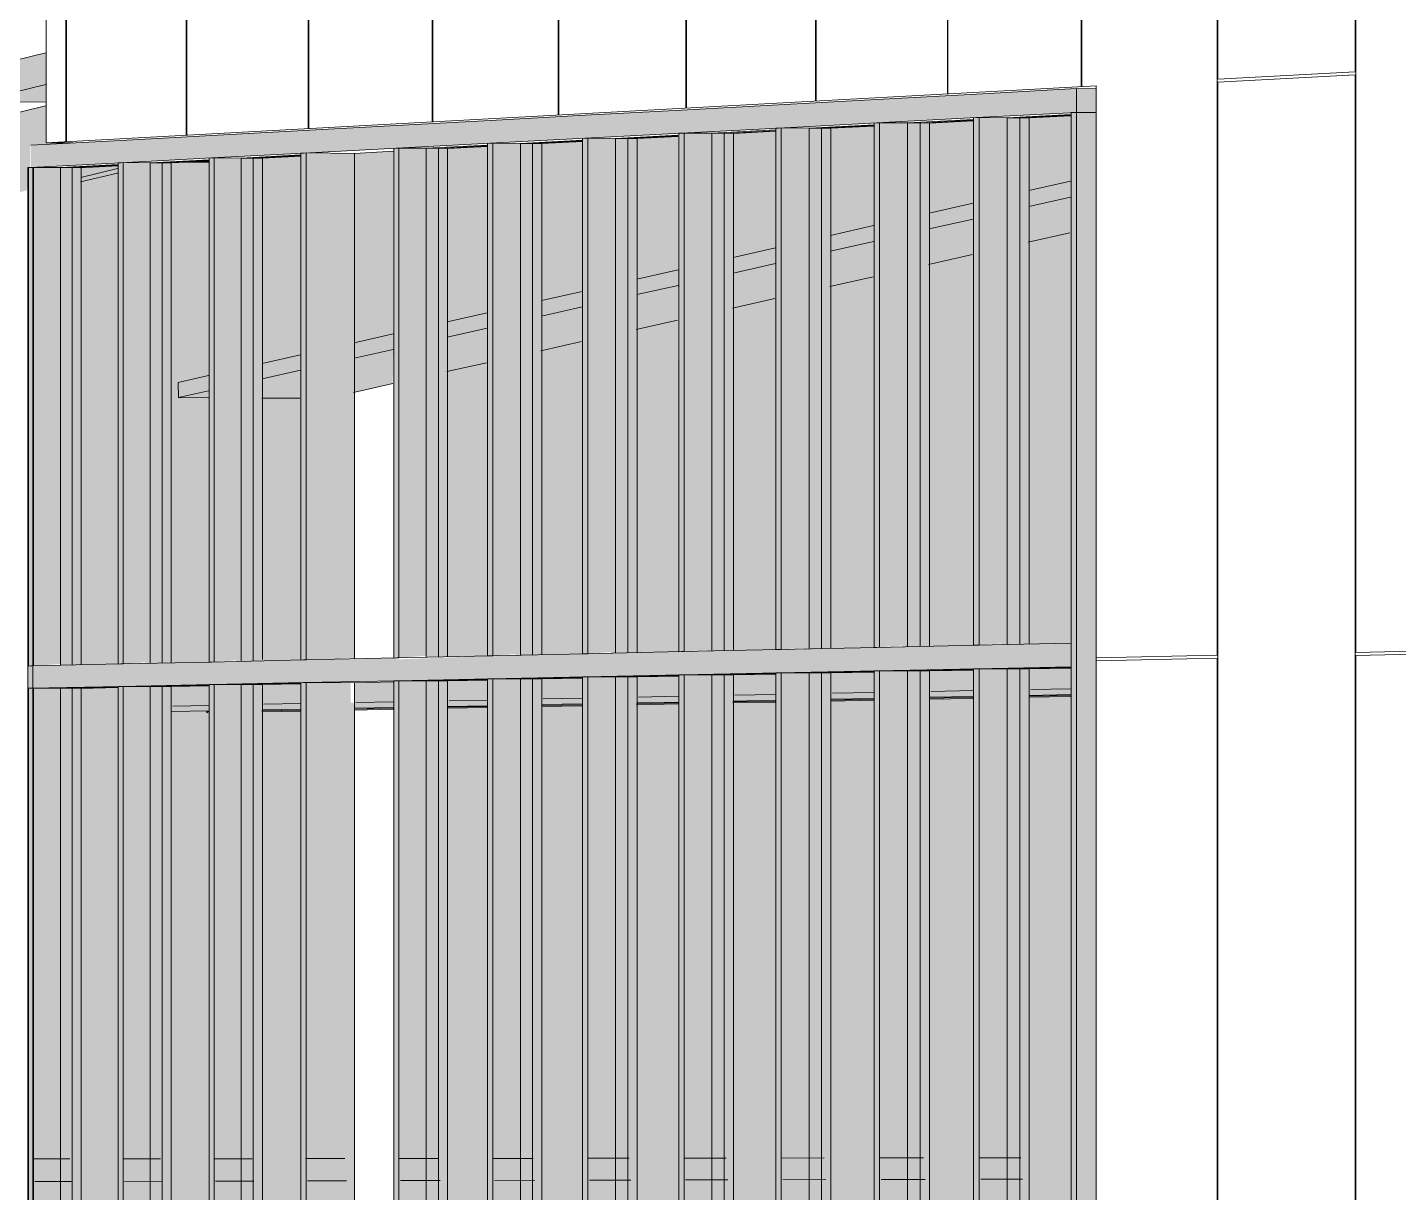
# Model space of a CAD drawing. Header units: inches. Extents: x 31213 to 31218, y -65 to 66.
# Drawn here: x 31214.49048 to 31214.51814, y 65.99657 to 66.02008 of the extents above; entities that cross this region are included whole.
import ezdxf

# ---------------------------------------------------------------- set-up
doc = ezdxf.new("R2010")
doc.units = ezdxf.units.IN
doc.header["$MEASUREMENT"] = 0
doc.linetypes.add('Center 1_4_', pattern=[0.53125, 0.25, -0.09375, 0.09375, -0.09375])
doc.linetypes.add('IMPORT-HIDDEN _3_', pattern=[2.109375, 1.40625, -0.703125])
for name, color, linetype, lineweight in [('A-GLAZ-CURT', 52, 'Continuous', 9), ('A-GLAZ-CWMG', 51, 'Continuous', 9), ('A-ROOF', 132, 'Continuous', 13), ('A-WALL-PATT', 111, 'Continuous', 13), ('CONT-EX2', 240, 'IMPORT-HIDDEN _3_', 9), ('L-SITE-WALL', 31, 'Continuous', 13), ('PROP', 3, 'Center 1_4_', 9), ('S-BEAM', 12, 'Continuous', 9)]:
    doc.layers.add(name, color=color, linetype=linetype, lineweight=lineweight)

# ---------------------------------------------------------------- blocks, each defined once
blk = doc.blocks.new('FP_27-Looking North West')
at = {"layer": 'A-WALL-PATT', "lineweight": 9}
for p, q in [((-3323.363535, 66.019187), (-3323.363535, 66.030844)), ((-3323.363521, 66.007469), (-3323.363521, 66.030846)), ((-3323.366322, 66.007409), (-3323.366322, 66.030601)), ((-3323.366307, 66.019036), (-3323.366307, 66.030603)), ((-3323.369064, 66.018887), (-3323.369064, 66.030362)), ((-3323.36905, 66.018887), (-3323.36905, 66.030363)), ((-3323.371764, 66.01874), (-3323.371764, 66.030127)), ((-3323.371751, 66.018741), (-3323.371751, 66.030128)), ((-3323.377041, 66.018454), (-3323.377041, 66.029667)), ((-3323.377028, 66.018455), (-3323.377028, 66.029668)), ((-3323.374423, 66.018596), (-3323.374423, 66.029895)), ((-3323.374409, 66.018597), (-3323.374409, 66.029896)), ((-3323.379619, 66.018314), (-3323.379619, 66.029442)), ((-3323.379606, 66.018315), (-3323.379606, 66.029443)), ((-3323.382159, 66.018176), (-3323.382159, 66.02922)), ((-3323.382146, 66.018177), (-3323.382146, 66.029222)), ((-3323.384661, 66.018041), (-3323.384661, 66.029002)), ((-3323.384648, 66.018041), (-3323.384648, 66.029003)), ((-3323.389553, 66.017775), (-3323.389553, 66.028576)), ((-3323.389541, 66.017776), (-3323.389541, 66.028577)), ((-3323.387125, 66.017907), (-3323.387125, 66.028787)), ((-3323.387112, 66.017908), (-3323.387112, 66.028788)), ((-3323.363535, 66.019187), (-3323.366307, 66.019036)), ((-3323.366307, 66.018976), (-3323.363535, 66.019126)), ((-3323.363535, 65.99575), (-3323.363535, 66.019126)), ((-3323.366307, 65.995783), (-3323.366307, 66.018976)), ((-3323.360705, 66.007528), (-3323.363521, 66.007469)), ((-3323.366322, 66.007409), (-3323.368761, 66.007358)), ((-3323.366322, 66.007349), (-3323.368761, 66.007298)), ((-3323.366322, 65.984157), (-3323.366322, 66.007349)), ((-3323.360705, 66.007467), (-3323.363521, 66.007408)), ((-3323.363521, 65.984031), (-3323.363521, 66.007408))]:
    blk.add_line(p, q, dxfattribs=at)

msp = doc.modelspace()

# ---------------------------------------------------------------- hatches: boundary and pattern name
at = {"layer": 'A-GLAZ-CURT', "transparency": 33554458}
for points in [[(31214.510248, 66.007627), (31214.511532, 66.007656), (31214.511532, 66.018326), (31214.510248, 66.018259), (31214.510248, 66.007656)], [(31214.504286, 66.007496), (31214.505576, 66.007526), (31214.505576, 66.018013), (31214.504286, 66.017945), (31214.504286, 66.007526)], [(31214.506141, 66.007537), (31214.506391, 66.007572), (31214.506391, 66.01804), (31214.506141, 66.018042), (31214.506141, 66.007566)], [(31214.50625, 66.007539), (31214.507559, 66.007569), (31214.507559, 66.018117), (31214.50625, 66.018048), (31214.50625, 66.007569)], [(31214.508127, 66.007581), (31214.508378, 66.007616), (31214.508378, 66.018145), (31214.508127, 66.018146), (31214.508127, 66.00761)], [(31214.508237, 66.007583), (31214.509566, 66.007614), (31214.509566, 66.018223), (31214.508237, 66.018153), (31214.508237, 66.007614)], [(31214.510136, 66.007625), (31214.510389, 66.00766), (31214.510389, 66.018251), (31214.510136, 66.018252), (31214.510136, 66.007656)], [(31214.500318, 66.007409), (31214.500564, 66.007443), (31214.500564, 66.017734), (31214.500318, 66.017735), (31214.500318, 66.007437)], [(31214.500423, 66.007411), (31214.501677, 66.00744), (31214.501677, 66.017807), (31214.500423, 66.017741), (31214.500423, 66.00744)], [(31214.502237, 66.007451), (31214.502484, 66.007485), (31214.502484, 66.017835), (31214.502237, 66.017836), (31214.502237, 66.00748)], [(31214.502343, 66.007453), (31214.503615, 66.007483), (31214.503601, 66.017909), (31214.502343, 66.017842), (31214.502343, 66.007483)], [(31214.504178, 66.007494), (31214.504426, 66.007529), (31214.504426, 66.017937), (31214.504178, 66.017938), (31214.504178, 66.007523)], [(31214.494803, 66.007288), (31214.495993, 66.007326), (31214.495993, 66.017508), (31214.494803, 66.017445), (31214.494803, 66.007315)], [(31214.496544, 66.007326), (31214.496789, 66.007356), (31214.496789, 66.017535), (31214.496544, 66.017536), (31214.496544, 66.007326)], [(31214.498525, 66.007369), (31214.499761, 66.007398), (31214.499761, 66.017706), (31214.498525, 66.017641), (31214.498525, 66.007398)], [(31214.49114, 66.007207), (31214.492308, 66.007234), (31214.492308, 66.017314), (31214.49114, 66.017252), (31214.49114, 66.007234)], [(31214.492855, 66.007245), (31214.493097, 66.007276), (31214.493097, 66.017341), (31214.492855, 66.017342), (31214.492855, 66.007271)], [(31214.492956, 66.007247), (31214.49414, 66.007274), (31214.49414, 66.01741), (31214.492956, 66.017348), (31214.492956, 66.007274)], [(31214.494689, 66.007285), (31214.494932, 66.007317), (31214.494932, 66.017437), (31214.494689, 66.017439), (31214.494689, 66.007312)], [(31214.501677, 65.985159), (31214.501677, 66.006961), (31214.500423, 66.006935), (31214.500423, 65.985206), (31214.501503, 65.985159)], [(31214.502237, 65.985126), (31214.502484, 65.985159), (31214.502484, 66.006971), (31214.502237, 66.006972), (31214.502237, 65.985127)], [(31214.503615, 65.985066), (31214.503615, 66.007), (31214.502343, 66.006974), (31214.502343, 65.985122), (31214.502376, 65.98512)], [(31214.504178, 65.985041), (31214.504426, 65.985052), (31214.504426, 66.007011), (31214.504178, 66.007012), (31214.504178, 65.985042)], [(31214.505576, 65.98498), (31214.505576, 66.007041), (31214.504286, 66.007014), (31214.504286, 65.985036), (31214.504319, 65.985035)], [(31214.506141, 65.984955), (31214.506391, 65.984966), (31214.506391, 66.007052), (31214.506141, 66.007052), (31214.506141, 65.984955)], [(31214.507559, 65.984893), (31214.507559, 66.007082), (31214.50625, 66.007055), (31214.50625, 65.98495), (31214.506284, 65.984949)], [(31214.508127, 65.984868), (31214.508378, 65.984879), (31214.508378, 66.007092), (31214.508127, 66.007093), (31214.508127, 65.984868)], [(31214.509566, 65.984804), (31214.509566, 66.007123), (31214.508237, 66.007096), (31214.508237, 65.984863), (31214.508271, 65.984861)], [(31214.510136, 65.984779), (31214.510389, 65.984791), (31214.510389, 66.007134), (31214.510136, 66.007134), (31214.510136, 65.98478)], [(31214.511532, 65.984718), (31214.511532, 66.007163), (31214.510248, 66.007137), (31214.510248, 65.984775), (31214.510282, 65.984773)], [(31214.492308, 65.985562), (31214.492308, 66.006768), (31214.49114, 66.006744), (31214.491171, 65.985612)], [(31214.492855, 65.985538), (31214.493097, 65.985549), (31214.493097, 66.006778), (31214.492855, 66.006779), (31214.492855, 65.985539)], [(31214.49414, 65.985482), (31214.49414, 66.006805), (31214.492956, 66.006781), (31214.492986, 65.985533)], [(31214.494689, 65.985458), (31214.494932, 65.985469), (31214.494932, 66.006816), (31214.494689, 66.006816), (31214.494689, 65.985458)], [(31214.495993, 65.985401), (31214.495993, 66.006844), (31214.494803, 66.006819), (31214.494823, 65.985452)], [(31214.496544, 65.985376), (31214.496789, 65.985378), (31214.496789, 66.006854), (31214.496544, 66.006855), (31214.496544, 65.985377)], [(31214.499761, 65.985235), (31214.499761, 66.006921), (31214.498525, 66.006896), (31214.498557, 65.985288)], [(31214.500318, 65.985211), (31214.500564, 65.985222), (31214.500564, 66.006932), (31214.500318, 66.006932), (31214.500318, 65.985211)]]:
    msp.add_hatch(color=256, dxfattribs=at).paths.add_polyline_path(points, flags=0)
at = {"layer": 'A-GLAZ-CWMG'}
for points in [[(31214.509624, 66.01826), (31214.511647, 66.018367), (31214.511647, 66.018846), (31214.509624, 66.018736)], [(31214.512042, 66.018364), (31214.512042, 66.018842), (31214.511647, 66.018846), (31214.511647, 66.018367)], [(31214.505633, 66.01805), (31214.507617, 66.018155), (31214.507617, 66.018628), (31214.505633, 66.01852)], [(31214.507617, 66.018155), (31214.509624, 66.01826), (31214.509624, 66.018736), (31214.507617, 66.018628)], [(31214.499816, 66.017743), (31214.501733, 66.017844), (31214.501733, 66.018309), (31214.499816, 66.018205)], [(31214.501733, 66.017844), (31214.503671, 66.017946), (31214.503671, 66.018414), (31214.501733, 66.018309)], [(31214.503671, 66.017946), (31214.505633, 66.01805), (31214.505633, 66.01852), (31214.503671, 66.018414)], [(31214.511534, 66.007416), (31214.511647, 66.007419), (31214.511647, 66.018367), (31214.511534, 66.018361), (31214.511534, 66.015938)], [(31214.512042, 66.007417), (31214.512042, 66.018364), (31214.511647, 66.018367), (31214.511647, 66.007419)], [(31214.496047, 66.017544), (31214.497921, 66.017643), (31214.497921, 66.018103), (31214.496047, 66.018001)], [(31214.497921, 66.017643), (31214.499816, 66.017743), (31214.499816, 66.018205), (31214.497921, 66.018103)], [(31214.505578, 66.007524), (31214.505687, 66.007527), (31214.505687, 66.018053), (31214.505578, 66.018047), (31214.505578, 66.015938)], [(31214.505687, 66.007527), (31214.50625, 66.007569), (31214.50625, 66.018045), (31214.505687, 66.018042), (31214.505687, 66.007569)], [(31214.50625, 66.007539), (31214.506688, 66.007571), (31214.506688, 66.018045), (31214.50625, 66.018042), (31214.50625, 66.007566)], [(31214.507561, 66.007568), (31214.507672, 66.007571), (31214.507672, 66.018157), (31214.507561, 66.018152), (31214.507561, 66.015938)], [(31214.507672, 66.007571), (31214.508237, 66.007614), (31214.508237, 66.018149), (31214.507672, 66.018146), (31214.507672, 66.00761)], [(31214.508237, 66.007583), (31214.508677, 66.007615), (31214.508677, 66.018149), (31214.508237, 66.018146), (31214.508237, 66.00761)], [(31214.509568, 66.007612), (31214.509679, 66.007615), (31214.509679, 66.018263), (31214.509568, 66.018258), (31214.509568, 66.015938)], [(31214.509679, 66.007615), (31214.510248, 66.007656), (31214.510248, 66.018255), (31214.509679, 66.018252), (31214.509679, 66.007656)], [(31214.510248, 66.007627), (31214.51069, 66.007659), (31214.51069, 66.018255), (31214.510248, 66.018252), (31214.510248, 66.007654)], [(31214.490548, 66.017254), (31214.492361, 66.01735), (31214.492361, 66.017802), (31214.490548, 66.017704)], [(31214.492361, 66.01735), (31214.494193, 66.017446), (31214.494193, 66.017901), (31214.492361, 66.017802)], [(31214.494193, 66.017446), (31214.496047, 66.017544), (31214.496047, 66.018001), (31214.494193, 66.017901)], [(31214.499763, 66.007397), (31214.499868, 66.007399), (31214.499868, 66.017746), (31214.499763, 66.01774), (31214.499763, 66.015939)], [(31214.499868, 66.007399), (31214.500423, 66.007443), (31214.500423, 66.017738), (31214.499868, 66.017735), (31214.499868, 66.00744)], [(31214.500423, 66.007411), (31214.500855, 66.007442), (31214.500855, 66.017738), (31214.500423, 66.017735), (31214.500423, 66.007437)], [(31214.501679, 66.007439), (31214.501786, 66.007441), (31214.501786, 66.017847), (31214.501679, 66.017841), (31214.501679, 66.015939)], [(31214.501786, 66.007441), (31214.502343, 66.007483), (31214.502343, 66.017839), (31214.501786, 66.017836), (31214.501786, 66.007483)], [(31214.502343, 66.007453), (31214.502777, 66.007484), (31214.502777, 66.017839), (31214.502343, 66.017836), (31214.502343, 66.00748)], [(31214.503618, 66.007481), (31214.503725, 66.007484), (31214.503725, 66.017949), (31214.503618, 66.017944), (31214.503618, 66.015939)], [(31214.503725, 66.007484), (31214.504286, 66.007526), (31214.504286, 66.017941), (31214.503725, 66.017938), (31214.503725, 66.007523)], [(31214.504286, 66.007496), (31214.504721, 66.007528), (31214.504721, 66.017941), (31214.504286, 66.017938), (31214.504286, 66.007523)], [(31214.495995, 66.007314), (31214.496098, 66.007326), (31214.496098, 66.017547), (31214.495995, 66.017541), (31214.495995, 66.007326)], [(31214.496098, 66.007316), (31214.497075, 66.007356), (31214.497075, 66.017539), (31214.497001, 66.017537), (31214.496098, 66.017536), (31214.496098, 66.007326)], [(31214.497868, 66.007355), (31214.497973, 66.007357), (31214.497973, 66.017646), (31214.497868, 66.01764), (31214.497868, 66.015939)], [(31214.497973, 66.007357), (31214.498525, 66.007401), (31214.498525, 66.017638), (31214.497973, 66.017635), (31214.497973, 66.007398)], [(31214.498525, 66.007369), (31214.498954, 66.007399), (31214.498954, 66.017638), (31214.498525, 66.017635), (31214.498525, 66.007395)], [(31214.490483, 66.006968), (31214.490583, 66.00697), (31214.490583, 66.017256), (31214.490483, 66.017251), (31214.490483, 66.007326)], [(31214.490499, 66.007193), (31214.490598, 66.007195), (31214.490598, 66.017257), (31214.490499, 66.017251), (31214.490499, 66.007326)], [(31214.490583, 66.007195), (31214.49114, 66.007237), (31214.49114, 66.017249), (31214.490583, 66.017246), (31214.490583, 66.007231)], [(31214.490598, 66.007195), (31214.49114, 66.007237), (31214.49114, 66.017249), (31214.490598, 66.017246), (31214.490598, 66.007231)], [(31214.49114, 66.007207), (31214.491561, 66.007235), (31214.491561, 66.017249), (31214.49114, 66.017246), (31214.49114, 66.007231)], [(31214.49114, 66.007207), (31214.491546, 66.007235), (31214.491546, 66.017248), (31214.49114, 66.017246), (31214.49114, 66.007231)], [(31214.49231, 66.007233), (31214.492411, 66.007235), (31214.492411, 66.017352), (31214.49231, 66.017347), (31214.49231, 66.007326)], [(31214.492411, 66.007235), (31214.492956, 66.007277), (31214.492956, 66.017345), (31214.492411, 66.017342), (31214.492411, 66.007274)], [(31214.492956, 66.007247), (31214.493379, 66.007276), (31214.493379, 66.017345), (31214.492956, 66.017342), (31214.492956, 66.007271)], [(31214.494143, 66.007273), (31214.494244, 66.007275), (31214.494244, 66.017449), (31214.494143, 66.017444), (31214.494143, 66.007326)], [(31214.494244, 66.007275), (31214.494791, 66.007318), (31214.494791, 66.017442), (31214.494244, 66.017439), (31214.494244, 66.007312)], [(31214.494791, 66.007287), (31214.495217, 66.007326), (31214.495217, 66.017441), (31214.494791, 66.017439), (31214.494791, 66.007312)], [(31214.503671, 66.007015), (31214.505633, 66.007055), (31214.505633, 66.007526), (31214.503671, 66.007483), (31214.503671, 66.007326)], [(31214.505633, 66.007055), (31214.507617, 66.007096), (31214.507617, 66.007569), (31214.505633, 66.007526), (31214.505633, 66.007326)], [(31214.507617, 66.007096), (31214.509624, 66.007138), (31214.509624, 66.007613), (31214.507617, 66.007569), (31214.507617, 66.007326)], [(31214.509624, 66.007138), (31214.511534, 66.007177), (31214.511534, 66.007656), (31214.509624, 66.007613), (31214.509624, 66.007325)], [(31214.512042, 66.007175), (31214.512042, 66.007654), (31214.511534, 66.007656), (31214.511534, 66.007177), (31214.511867, 66.007176)], [(31214.490548, 66.006744), (31214.492361, 66.006782), (31214.492361, 66.007234), (31214.490548, 66.007194)], [(31214.492361, 66.006782), (31214.494193, 66.006819), (31214.494193, 66.007274), (31214.492361, 66.007234)], [(31214.494193, 66.006819), (31214.496047, 66.006858), (31214.496047, 66.007315), (31214.494193, 66.007274)], [(31214.496047, 66.006858), (31214.497921, 66.006896), (31214.497921, 66.007356), (31214.496047, 66.007315)], [(31214.497921, 66.006896), (31214.499816, 66.006935), (31214.499816, 66.007398), (31214.497921, 66.007326)], [(31214.499816, 66.006935), (31214.501733, 66.006975), (31214.501733, 66.00744), (31214.499816, 66.007398), (31214.499816, 66.007326)], [(31214.501733, 66.006975), (31214.503671, 66.007015), (31214.503671, 66.007483), (31214.501733, 66.00744), (31214.501733, 66.007326)], [(31214.511647, 65.984684), (31214.511647, 66.007419), (31214.511534, 66.007416), (31214.511534, 65.984689)], [(31214.511647, 65.984684), (31214.512042, 65.984687), (31214.512042, 66.007417), (31214.511647, 66.007419), (31214.511647, 65.98516)], [(31214.490583, 65.985611), (31214.490583, 66.00697), (31214.490483, 66.006968), (31214.490483, 65.985615)], [(31214.501786, 65.985118), (31214.501786, 66.006976), (31214.501679, 66.006974), (31214.501679, 65.985123)], [(31214.501786, 65.985121), (31214.502343, 65.985127), (31214.502343, 66.006973), (31214.501786, 66.006972), (31214.501786, 65.985127)], [(31214.502343, 65.985124), (31214.502777, 65.985159), (31214.502777, 66.006973), (31214.502343, 66.006932), (31214.502343, 65.985127)], [(31214.503725, 65.985033), (31214.503725, 66.007016), (31214.503618, 66.007014), (31214.503618, 65.985037)], [(31214.503725, 65.985035), (31214.504286, 65.985042), (31214.504286, 66.007013), (31214.503725, 66.007012), (31214.503725, 65.985042)], [(31214.504286, 65.985039), (31214.504721, 65.985042), (31214.504721, 66.007013), (31214.504286, 66.006973), (31214.504286, 65.985042)], [(31214.505687, 65.984946), (31214.505687, 66.007056), (31214.505578, 66.007054), (31214.505578, 65.984951)], [(31214.505687, 65.984949), (31214.50625, 65.984955), (31214.50625, 66.007053), (31214.505687, 66.007052), (31214.505687, 65.984955)], [(31214.50625, 65.984953), (31214.506688, 65.984955), (31214.506688, 66.007053), (31214.50625, 66.007013), (31214.50625, 65.984955)], [(31214.507672, 65.984859), (31214.507672, 66.007097), (31214.507561, 66.007095), (31214.507561, 65.984864)], [(31214.507672, 65.984862), (31214.508237, 65.984868), (31214.508237, 66.007094), (31214.507672, 66.007093), (31214.507672, 65.984868)], [(31214.508237, 65.984866), (31214.508677, 65.984868), (31214.508677, 66.007094), (31214.508237, 66.007054), (31214.508237, 65.984868)], [(31214.509679, 65.984771), (31214.509679, 66.007139), (31214.509568, 66.007136), (31214.509568, 65.984775)], [(31214.509679, 65.984773), (31214.510248, 65.98478), (31214.510248, 66.007136), (31214.509679, 66.007134), (31214.509679, 65.98478)], [(31214.510248, 65.984777), (31214.51069, 65.98478), (31214.51069, 66.007136), (31214.510248, 66.007095), (31214.510248, 65.98478)], [(31214.490598, 65.98561), (31214.490598, 66.006745), (31214.490499, 66.006743), (31214.490499, 65.985614)], [(31214.490583, 65.985613), (31214.49114, 65.985619), (31214.49114, 66.006742), (31214.490583, 66.006741), (31214.490583, 65.985619)], [(31214.490598, 65.985613), (31214.49114, 65.985619), (31214.49114, 66.006742), (31214.490598, 66.006741), (31214.490598, 65.985619)], [(31214.49114, 65.985616), (31214.491546, 65.985619), (31214.491546, 66.006742), (31214.49114, 66.006741), (31214.49114, 65.985619)], [(31214.49114, 65.985616), (31214.491561, 65.985619), (31214.491561, 66.006742), (31214.49114, 66.006741), (31214.49114, 65.985619)], [(31214.492411, 65.98553), (31214.492411, 66.006783), (31214.49231, 66.006781), (31214.49231, 65.985535)], [(31214.492411, 65.985533), (31214.492956, 65.985539), (31214.492956, 66.00678), (31214.492411, 66.006779), (31214.492411, 65.985539)], [(31214.492956, 65.985536), (31214.493379, 65.985539), (31214.493379, 66.00678), (31214.492956, 66.006741), (31214.492956, 65.985539)], [(31214.494244, 65.98545), (31214.494244, 66.00682), (31214.494143, 66.006818), (31214.494143, 65.985454)], [(31214.494244, 65.985452), (31214.494791, 65.985458), (31214.494791, 66.006818), (31214.494244, 66.006816), (31214.494244, 65.985458)], [(31214.494791, 65.985456), (31214.495217, 65.985458), (31214.495217, 66.006817), (31214.494791, 66.006816), (31214.494791, 65.985458)], [(31214.496098, 65.985368), (31214.496098, 66.006859), (31214.495995, 66.006857), (31214.495995, 65.985373)], [(31214.496098, 65.985371), (31214.497075, 65.985377), (31214.497075, 65.99543), (31214.497001, 65.995431), (31214.497001, 65.996013), (31214.497075, 65.996029), (31214.497075, 66.006455), (31214.497001, 66.006454), (31214.497001, 66.006855), (31214.496098, 66.006855), (31214.496098, 65.985377)], [(31214.497973, 65.985286), (31214.497973, 66.006897), (31214.497868, 66.006895), (31214.497868, 65.98529)], [(31214.497973, 65.985288), (31214.498525, 65.985294), (31214.498525, 66.006894), (31214.497973, 66.006893), (31214.497973, 65.985294)], [(31214.498525, 65.985292), (31214.498954, 65.985294), (31214.498944, 66.006894), (31214.498525, 66.006855), (31214.498525, 65.985294)], [(31214.499868, 65.985202), (31214.499868, 66.006936), (31214.499763, 66.006934), (31214.499763, 65.985207)], [(31214.499868, 65.985205), (31214.500423, 65.985211), (31214.500423, 66.006933), (31214.499868, 66.006932), (31214.499868, 65.985211)], [(31214.500423, 65.985209), (31214.500855, 65.985211), (31214.500855, 66.006933), (31214.500423, 66.006894), (31214.500423, 65.985211)]]:
    msp.add_hatch(color=256, dxfattribs=at).paths.add_polyline_path(points, flags=0)
at = {"layer": 'A-ROOF'}
for points in [[(31214.489436, 66.018582), (31214.490845, 66.018929), (31214.490845, 66.019569), (31214.489436, 66.01922)], [(31214.49084, 66.018571), (31214.490845, 66.018929), (31214.489436, 66.018582), (31214.490389, 66.018574)]]:
    msp.add_hatch(color=256, dxfattribs=at).paths.add_polyline_path(points, flags=0)
at = {"layer": 'S-BEAM'}
h = msp.add_hatch(color=256, dxfattribs=at)
h.paths.add_polyline_path([(31214.493379, 66.006384), (31214.494138, 66.006398), (31214.494138, 66.006795), (31214.493379, 66.006779)], flags=0)
h.paths.add_polyline_path([(31214.495216, 66.006419), (31214.495991, 66.006434), (31214.495991, 66.006833), (31214.495216, 66.006816)], flags=0)
h.paths.add_polyline_path([(31214.498954, 66.006491), (31214.499759, 66.006507), (31214.499759, 66.006911), (31214.498954, 66.006893)], flags=0)
h.paths.add_polyline_path([(31214.500855, 66.006528), (31214.501675, 66.006544), (31214.501675, 66.00695), (31214.500855, 66.006932)], flags=0)
h.paths.add_polyline_path([(31214.502777, 66.006565), (31214.503613, 66.006582), (31214.503613, 66.00699), (31214.502777, 66.006972)], flags=0)
h.paths.add_polyline_path([(31214.504721, 66.006603), (31214.505574, 66.00662), (31214.505574, 66.00703), (31214.504721, 66.007012)], flags=0)
h.paths.add_polyline_path([(31214.506688, 66.006641), (31214.507557, 66.006658), (31214.507557, 66.007071), (31214.506688, 66.007052)], flags=0)
h.paths.add_polyline_path([(31214.508677, 66.00668), (31214.509564, 66.006697), (31214.509564, 66.007112), (31214.508677, 66.007093)], flags=0)
h.paths.add_polyline_path([(31214.51069, 66.006719), (31214.51153, 66.006735), (31214.51153, 66.007153), (31214.51069, 66.007134)], flags=0)
h.paths.add_polyline_path([(31214.533895, 66.007168), (31214.535341, 66.007196), (31214.535341, 66.007642), (31214.533895, 66.007612), (31214.533895, 66.007324)], flags=0)
h.paths.add_polyline_path([(31214.59057, 66.008264), (31214.591938, 66.008291), (31214.591938, 66.008806), (31214.59057, 66.008777)], flags=0)
h.paths.add_polyline_path([(31214.63933, 66.009208), (31214.641502, 66.00925), (31214.641502, 66.009824), (31214.63933, 66.00978)], flags=0)
h.paths.add_polyline_path([(31214.64303, 66.00928), (31214.645383, 66.009325), (31214.645383, 66.009904), (31214.64303, 66.009853)], flags=0)
h.paths.add_polyline_path([(31214.650881, 66.009432), (31214.653228, 66.009477), (31214.653228, 66.010065), (31214.650881, 66.010015)], flags=0)
h.paths.add_polyline_path([(31214.770544, 66.011748), (31214.774192, 66.011818), (31214.774192, 66.012552), (31214.770544, 66.012477)], flags=0)
h.paths.add_polyline_path([(31214.92604, 66.014757), (31214.93248, 66.014882), (31214.93248, 66.015805), (31214.92604, 66.015673)], flags=0)
h.paths.add_polyline_path([(31214.977693, 66.015757), (31214.986117, 66.01592), (31214.986117, 66.016908), (31214.977693, 66.016734), (31214.977693, 66.015887)], flags=0)
h.paths.add_polyline_path([(31215.01215, 66.016423), (31215.021816, 66.01661), (31215.021816, 66.017641), (31215.01215, 66.017436)], flags=0)
h.paths.add_polyline_path([(31215.024421, 66.016661), (31215.034414, 66.016854), (31215.034414, 66.0179), (31215.024421, 66.017688)], flags=0)
h.paths.add_polyline_path([(31215.037053, 66.016905), (31215.047388, 66.017105), (31215.047388, 66.018167), (31215.037053, 66.017947)], flags=0)
h.paths.add_polyline_path([(31215.050061, 66.017157), (31215.060754, 66.017364), (31215.060754, 66.018442), (31215.050061, 66.018214)], flags=0)
h.paths.add_polyline_path([(31215.063463, 66.017417), (31215.074531, 66.017631), (31215.074531, 66.018725), (31215.063463, 66.01849)], flags=0)
for points in [[(31214.489842, 66.016643), (31214.490469, 66.016793), (31214.490484, 66.017252), (31214.490534, 66.017257), (31214.490534, 66.017704), (31214.491128, 66.017752), (31214.490844, 66.017762), (31214.490844, 66.018496), (31214.489827, 66.018248)], [(31214.495206, 66.017229), (31214.49598, 66.017439), (31214.49598, 66.017482), (31214.495206, 66.017429), (31214.495206, 66.017283)], [(31214.497064, 66.013717), (31214.497854, 66.013895), (31214.497854, 66.017581), (31214.497064, 66.017537), (31214.497064, 66.01594)], [(31214.491549, 66.016964), (31214.492295, 66.017142), (31214.492296, 66.017231), (31214.491551, 66.017053)], [(31214.491551, 66.017053), (31214.492296, 66.017254), (31214.492296, 66.017289), (31214.491551, 66.017247)], [(31214.494131, 66.017359), (31214.494131, 66.017385), (31214.493699, 66.017362)], [(31214.49707, 66.013407), (31214.497859, 66.013584), (31214.497859, 66.013895), (31214.49707, 66.013717)], [(31214.497057, 66.012716), (31214.497847, 66.012892), (31214.497859, 66.013584), (31214.49707, 66.013407)]]:
    msp.add_hatch(color=256, dxfattribs=at).paths.add_polyline_path(points, flags=0)
h = msp.add_hatch(color=256, dxfattribs=at)
h.paths.add_polyline_path([(31214.495206, 66.013298), (31214.49598, 66.013472), (31214.49598, 66.017413), (31214.495206, 66.017229), (31214.495206, 66.01594)], flags=0)
h.paths.add_polyline_path([(31214.498943, 66.014141), (31214.499748, 66.014322), (31214.499748, 66.017681), (31214.498943, 66.017635), (31214.498943, 66.01594)], flags=0)
h.paths.add_polyline_path([(31214.500844, 66.014569), (31214.501664, 66.014754), (31214.501664, 66.017781), (31214.500844, 66.017735), (31214.500844, 66.015939)], flags=0)
h.paths.add_polyline_path([(31214.502766, 66.015003), (31214.503603, 66.015191), (31214.503588, 66.017882), (31214.502766, 66.017836), (31214.502766, 66.015939)], flags=0)
h.paths.add_polyline_path([(31214.50471, 66.015441), (31214.505563, 66.015634), (31214.505563, 66.017986), (31214.50471, 66.017939), (31214.50471, 66.015939)], flags=0)
h.paths.add_polyline_path([(31214.506677, 66.015885), (31214.507546, 66.016081), (31214.507546, 66.018091), (31214.506677, 66.018042), (31214.506677, 66.015939)], flags=0)
h.paths.add_polyline_path([(31214.508666, 66.016333), (31214.509553, 66.016533), (31214.509553, 66.018196), (31214.508666, 66.018147), (31214.508666, 66.017752)], flags=0)
h.paths.add_polyline_path([(31214.510679, 66.016787), (31214.511519, 66.016977), (31214.511519, 66.0183), (31214.510679, 66.018252), (31214.510679, 66.017752)], flags=0)
h = msp.add_hatch(color=256, dxfattribs=at)
h.paths.add_polyline_path([(31214.493378, 66.006272), (31214.494138, 66.006286), (31214.494138, 66.006398), (31214.493379, 66.006384)], flags=0)
h.paths.add_polyline_path([(31214.495216, 66.006306), (31214.49599, 66.006321), (31214.495991, 66.006434), (31214.495216, 66.006419)], flags=0)
h.paths.add_polyline_path([(31214.498953, 66.006378), (31214.499758, 66.006393), (31214.499759, 66.006507), (31214.498954, 66.006491)], flags=0)
h.paths.add_polyline_path([(31214.500854, 66.006414), (31214.501675, 66.006429), (31214.501675, 66.006544), (31214.500855, 66.006528)], flags=0)
h.paths.add_polyline_path([(31214.502776, 66.00645), (31214.503613, 66.006466), (31214.503613, 66.006582), (31214.502777, 66.006565)], flags=0)
h.paths.add_polyline_path([(31214.50472, 66.006487), (31214.505573, 66.006503), (31214.505574, 66.00662), (31214.504721, 66.006603)], flags=0)
h.paths.add_polyline_path([(31214.506687, 66.006525), (31214.507557, 66.006541), (31214.507557, 66.006658), (31214.506688, 66.006641)], flags=0)
h.paths.add_polyline_path([(31214.508677, 66.006562), (31214.509563, 66.006579), (31214.509564, 66.006697), (31214.508677, 66.00668)], flags=0)
h.paths.add_polyline_path([(31214.510689, 66.006601), (31214.51153, 66.006617), (31214.51153, 66.006735), (31214.51069, 66.006719)], flags=0)
h.paths.add_polyline_path([(31214.533938, 66.007043), (31214.53534, 66.007069), (31214.535341, 66.007196), (31214.533785, 66.007166)], flags=0)
h.paths.add_polyline_path([(31214.59057, 66.00812), (31214.591938, 66.008146), (31214.591938, 66.008291), (31214.59057, 66.008264)], flags=0)
h.paths.add_polyline_path([(31214.63933, 66.009047), (31214.641501, 66.009088), (31214.641502, 66.00925), (31214.63933, 66.009208)], flags=0)
h.paths.add_polyline_path([(31214.64326, 66.009121), (31214.645383, 66.009162), (31214.645383, 66.009325), (31214.64303, 66.00928), (31214.64303, 66.009199), (31214.643166, 66.009201)], flags=0)
h.paths.add_polyline_path([(31214.65088, 66.009266), (31214.653227, 66.009311), (31214.653228, 66.009477), (31214.650881, 66.009432)], flags=0)
h.paths.add_polyline_path([(31214.770543, 66.011542), (31214.774192, 66.011611), (31214.774192, 66.011818), (31214.770544, 66.011748)], flags=0)
h.paths.add_polyline_path([(31214.926039, 66.014498), (31214.93248, 66.014621), (31214.93248, 66.014882), (31214.92604, 66.014757)], flags=0)
h.paths.add_polyline_path([(31214.977693, 66.01548), (31214.986117, 66.01564), (31214.986117, 66.01592), (31214.977693, 66.015757)], flags=0)
h.paths.add_polyline_path([(31215.01215, 66.016135), (31215.021816, 66.016319), (31215.021816, 66.01661), (31215.01215, 66.016423)], flags=0)
h.paths.add_polyline_path([(31215.025101, 66.016382), (31215.034414, 66.016559), (31215.034414, 66.016854), (31215.024825, 66.016669)], flags=0)
h.paths.add_polyline_path([(31215.037053, 66.016609), (31215.047388, 66.016805), (31215.047388, 66.017105), (31215.037053, 66.016905)], flags=0)
h.paths.add_polyline_path([(31215.050062, 66.016856), (31215.060754, 66.01706), (31215.060754, 66.017364), (31215.050061, 66.017157)], flags=0)
h.paths.add_polyline_path([(31215.063463, 66.017111), (31215.074531, 66.017321), (31215.074531, 66.017631), (31215.063463, 66.017417)], flags=0)
h = msp.add_hatch(color=256, dxfattribs=at)
h.paths.add_polyline_path([(31214.493523, 66.01261), (31214.494133, 66.012748), (31214.494133, 66.013055), (31214.493521, 66.012916)], flags=0)
h.paths.add_polyline_path([(31214.495212, 66.01299), (31214.495986, 66.013164), (31214.495986, 66.013472), (31214.495212, 66.013298)], flags=0)
h.paths.add_polyline_path([(31214.498949, 66.013829), (31214.499754, 66.01401), (31214.499754, 66.014322), (31214.498949, 66.014141)], flags=0)
h.paths.add_polyline_path([(31214.50085, 66.014256), (31214.50167, 66.01444), (31214.50167, 66.014754), (31214.50085, 66.014569)], flags=0)
h.paths.add_polyline_path([(31214.502772, 66.014688), (31214.503608, 66.014875), (31214.503608, 66.015191), (31214.502772, 66.015003)], flags=0)
h.paths.add_polyline_path([(31214.504716, 66.015124), (31214.505569, 66.015316), (31214.505569, 66.015633), (31214.504716, 66.015441)], flags=0)
h.paths.add_polyline_path([(31214.506683, 66.015566), (31214.507552, 66.015761), (31214.507552, 66.016081), (31214.506683, 66.015885)], flags=0)
h.paths.add_polyline_path([(31214.508672, 66.016013), (31214.509559, 66.016212), (31214.509559, 66.016533), (31214.508672, 66.016333)], flags=0)
h.paths.add_polyline_path([(31214.510685, 66.016465), (31214.511525, 66.016653), (31214.511525, 66.016977), (31214.510685, 66.016787)], flags=0)
h = msp.add_hatch(color=256, dxfattribs=at)
h.paths.add_polyline_path([(31214.495976, 66.012596), (31214.495986, 66.013164), (31214.495212, 66.01299), (31214.495205, 66.012601)], flags=0)
h.paths.add_polyline_path([(31214.494131, 66.012607), (31214.494133, 66.012748), (31214.493523, 66.01261)], flags=0)
h.paths.add_polyline_path([(31214.498937, 66.013134), (31214.499742, 66.013313), (31214.499754, 66.01401), (31214.498949, 66.013829)], flags=0)
h.paths.add_polyline_path([(31214.500837, 66.013557), (31214.501658, 66.01374), (31214.50167, 66.01444), (31214.50085, 66.014256)], flags=0)
h.paths.add_polyline_path([(31214.502759, 66.013985), (31214.503596, 66.014171), (31214.503608, 66.014875), (31214.502772, 66.014688)], flags=0)
h.paths.add_polyline_path([(31214.504704, 66.014417), (31214.505556, 66.014607), (31214.505569, 66.015316), (31214.504716, 66.015124)], flags=0)
h.paths.add_polyline_path([(31214.50667, 66.014855), (31214.50754, 66.015049), (31214.507552, 66.015761), (31214.506683, 66.015566)], flags=0)
h.paths.add_polyline_path([(31214.50866, 66.015298), (31214.509546, 66.015495), (31214.509559, 66.016212), (31214.508672, 66.016013), (31214.508671, 66.015938)], flags=0)
h.paths.add_polyline_path([(31214.510672, 66.015746), (31214.511513, 66.015938), (31214.511525, 66.016653), (31214.510685, 66.016465), (31214.510676, 66.015938)], flags=0)
h = msp.add_hatch(color=256, dxfattribs=at)
h.paths.add_polyline_path([(31214.497075, 66.006455), (31214.497864, 66.00647), (31214.497864, 66.006872), (31214.497075, 66.006855)], flags=0)
h.paths.add_polyline_path([(31214.5359, 66.007206), (31214.536035, 66.007209), (31214.536035, 66.007813), (31214.5359, 66.00781), (31214.5359, 66.007324)], flags=0)
h.paths.add_polyline_path([(31214.536146, 66.007211), (31214.589199, 66.008238), (31214.589199, 66.008928), (31214.536146, 66.007815), (31214.536146, 66.007324)], flags=0)
h = msp.add_hatch(color=256, dxfattribs=at)
h.paths.add_polyline_path([(31214.497074, 66.006342), (31214.497864, 66.006357), (31214.497864, 66.00647), (31214.497075, 66.006455)], flags=0)
h.paths.add_polyline_path([(31214.536145, 66.007085), (31214.589199, 66.008093), (31214.589199, 66.008238), (31214.536146, 66.007211), (31214.536145, 66.007102)], flags=0)

# ---------------------------------------------------------------- linework, layer by layer
at = {"layer": 'A-GLAZ-CURT'}
for p, q in [((31214.511532, 66.018326), (31214.510248, 66.018259)), ((31214.510501, 66.018257), (31214.511531, 66.018311)), ((31214.505576, 66.018013), (31214.504286, 66.017945)), ((31214.507559, 66.018117), (31214.50625, 66.018048)), ((31214.50625, 66.018048), (31214.50625, 66.007539)), ((31214.50625, 66.018048), (31214.5065, 66.018046)), ((31214.5065, 66.018046), (31214.507558, 66.018102)), ((31214.5065, 66.007545), (31214.5065, 66.018046)), ((31214.509566, 66.018223), (31214.508237, 66.018153)), ((31214.508237, 66.018153), (31214.508237, 66.007583)), ((31214.508237, 66.018153), (31214.508489, 66.018151)), ((31214.508489, 66.018151), (31214.509565, 66.018207)), ((31214.508489, 66.007589), (31214.508489, 66.018151)), ((31214.510248, 66.018259), (31214.510248, 66.007627)), ((31214.510248, 66.018259), (31214.510501, 66.018257)), ((31214.510501, 66.007633), (31214.510501, 66.018257)), ((31214.501677, 66.017807), (31214.500423, 66.017741)), ((31214.500423, 66.017741), (31214.500423, 66.007411)), ((31214.500423, 66.017741), (31214.50067, 66.017739)), ((31214.50067, 66.017739), (31214.501676, 66.017792)), ((31214.50067, 66.007417), (31214.50067, 66.017739)), ((31214.503601, 66.017909), (31214.502343, 66.017842)), ((31214.502343, 66.017842), (31214.502343, 66.007453)), ((31214.502343, 66.017842), (31214.502591, 66.01784)), ((31214.502591, 66.01784), (31214.503599, 66.017893)), ((31214.502591, 66.007459), (31214.502591, 66.01784)), ((31214.504286, 66.017945), (31214.504286, 66.007496)), ((31214.504286, 66.017945), (31214.504534, 66.017943)), ((31214.504534, 66.017943), (31214.505575, 66.017997)), ((31214.504534, 66.007502), (31214.504534, 66.017943)), ((31214.495993, 66.017508), (31214.494791, 66.017445)), ((31214.495034, 66.017443), (31214.495992, 66.017493)), ((31214.499761, 66.017706), (31214.498525, 66.017641)), ((31214.498525, 66.017641), (31214.498525, 66.007369)), ((31214.498525, 66.017641), (31214.49877, 66.017639)), ((31214.49877, 66.017639), (31214.49976, 66.017691)), ((31214.49877, 66.007375), (31214.49877, 66.017639)), ((31214.492308, 66.017314), (31214.49114, 66.017252)), ((31214.49114, 66.017252), (31214.49114, 66.007207)), ((31214.49114, 66.017252), (31214.491381, 66.017251)), ((31214.491381, 66.017251), (31214.492307, 66.017299)), ((31214.491381, 66.007212), (31214.491381, 66.017251)), ((31214.49414, 66.01741), (31214.492956, 66.017348)), ((31214.492956, 66.017348), (31214.492956, 66.007247)), ((31214.492956, 66.017348), (31214.493197, 66.017346)), ((31214.493197, 66.017346), (31214.494139, 66.017396)), ((31214.493197, 66.007252), (31214.493197, 66.017346)), ((31214.494791, 66.017445), (31214.494791, 66.007287)), ((31214.494791, 66.017445), (31214.495034, 66.017443)), ((31214.495034, 66.007293), (31214.495034, 66.017443)), ((31214.501677, 66.006961), (31214.500423, 66.006935)), ((31214.50067, 66.006934), (31214.501676, 66.006955)), ((31214.503615, 66.007), (31214.502343, 66.006974)), ((31214.502343, 66.006974), (31214.502343, 65.985122)), ((31214.502343, 66.006974), (31214.502591, 66.006973)), ((31214.502591, 66.006973), (31214.503614, 66.006994)), ((31214.502591, 65.985123), (31214.502591, 66.006973)), ((31214.505576, 66.007041), (31214.504286, 66.007014)), ((31214.504286, 66.007014), (31214.504286, 65.985036)), ((31214.504286, 66.007014), (31214.504534, 66.007013)), ((31214.504534, 66.007013), (31214.505575, 66.007035)), ((31214.504534, 65.985038), (31214.504534, 66.007013)), ((31214.507559, 66.007082), (31214.50625, 66.007055)), ((31214.50625, 66.007055), (31214.50625, 65.98495)), ((31214.50625, 66.007055), (31214.5065, 66.007054)), ((31214.5065, 66.007054), (31214.507558, 66.007076)), ((31214.5065, 65.984952), (31214.5065, 66.007054)), ((31214.509566, 66.007123), (31214.508237, 66.007096)), ((31214.508237, 66.007096), (31214.508237, 65.984863)), ((31214.508237, 66.007096), (31214.508489, 66.007095)), ((31214.508489, 66.007095), (31214.509565, 66.007117)), ((31214.508489, 65.984865), (31214.508489, 66.007095)), ((31214.511532, 66.007163), (31214.510248, 66.007137)), ((31214.510248, 66.007137), (31214.510248, 65.984775)), ((31214.510248, 66.007137), (31214.510501, 66.007136)), ((31214.510501, 66.007136), (31214.511531, 66.007157)), ((31214.510501, 65.984776), (31214.510501, 66.007136)), ((31214.492308, 66.006768), (31214.49114, 66.006744)), ((31214.49114, 66.006744), (31214.49114, 65.985614)), ((31214.49114, 66.006744), (31214.491381, 66.006743)), ((31214.491381, 66.006743), (31214.492307, 66.006762)), ((31214.491381, 65.985615), (31214.491381, 66.006743)), ((31214.49414, 66.006805), (31214.492956, 66.006781)), ((31214.492956, 66.006781), (31214.492956, 65.985534)), ((31214.492956, 66.006781), (31214.493197, 66.00678)), ((31214.493197, 66.00678), (31214.494139, 66.0068)), ((31214.493197, 65.985535), (31214.493197, 66.00678)), ((31214.495993, 66.006844), (31214.494791, 66.006819)), ((31214.494791, 66.006819), (31214.494791, 65.985453)), ((31214.494791, 66.006819), (31214.495034, 66.006818)), ((31214.495034, 66.006818), (31214.495992, 66.006838)), ((31214.495034, 65.985455), (31214.495034, 66.006818)), ((31214.499761, 66.006921), (31214.498525, 66.006896)), ((31214.498525, 66.006896), (31214.498525, 65.985289)), ((31214.498525, 66.006896), (31214.49877, 66.006895)), ((31214.49877, 66.006895), (31214.49976, 66.006915)), ((31214.49877, 65.985291), (31214.49877, 66.006895)), ((31214.500423, 66.006935), (31214.500423, 65.985206)), ((31214.500423, 66.006935), (31214.50067, 66.006934)), ((31214.50067, 65.985208), (31214.50067, 66.006934))]:
    msp.add_line(p, q, dxfattribs=at)
at = {"layer": 'A-GLAZ-CWMG'}
for p, q in [((31214.511647, 66.018846), (31214.509624, 66.018736)), ((31214.512028, 66.018843), (31214.511647, 66.018846)), ((31214.511647, 66.018846), (31214.511647, 66.018367)), ((31214.507617, 66.018628), (31214.505633, 66.01852)), ((31214.509624, 66.018736), (31214.507617, 66.018628)), ((31214.501733, 66.018309), (31214.499816, 66.018205)), ((31214.503671, 66.018414), (31214.501733, 66.018309)), ((31214.505633, 66.01852), (31214.503671, 66.018414)), ((31214.511647, 66.018367), (31214.509624, 66.01826)), ((31214.51153, 66.018299), (31214.51069, 66.018255)), ((31214.511534, 66.018361), (31214.511647, 66.018367)), ((31214.511534, 66.007416), (31214.511534, 66.018361)), ((31214.511647, 66.018367), (31214.512028, 66.018364)), ((31214.511647, 66.018367), (31214.512028, 66.018364)), ((31214.511647, 66.007419), (31214.511647, 66.018367)), ((31214.497921, 66.018103), (31214.496047, 66.018001)), ((31214.499816, 66.018205), (31214.497921, 66.018103)), ((31214.505633, 66.01805), (31214.503671, 66.017946)), ((31214.505578, 66.018047), (31214.505687, 66.018053)), ((31214.505578, 66.018047), (31214.505578, 66.007524)), ((31214.507617, 66.018155), (31214.505633, 66.01805)), ((31214.505687, 66.018053), (31214.50625, 66.018048)), ((31214.505687, 66.018053), (31214.505687, 66.007527)), ((31214.50625, 66.018048), (31214.506688, 66.018045)), ((31214.507557, 66.01809), (31214.506688, 66.018045)), ((31214.506688, 66.018045), (31214.506688, 66.007549)), ((31214.507561, 66.018152), (31214.507672, 66.018157)), ((31214.507561, 66.018152), (31214.507561, 66.007568)), ((31214.509624, 66.01826), (31214.507617, 66.018155)), ((31214.507672, 66.018157), (31214.508237, 66.018153)), ((31214.507672, 66.018157), (31214.507672, 66.007571)), ((31214.508237, 66.018153), (31214.508677, 66.018149)), ((31214.509564, 66.018196), (31214.508677, 66.018149)), ((31214.508677, 66.018149), (31214.508677, 66.007593)), ((31214.509568, 66.018258), (31214.509679, 66.018263)), ((31214.509568, 66.018258), (31214.509568, 66.007612)), ((31214.509679, 66.018263), (31214.510248, 66.018259)), ((31214.509679, 66.018263), (31214.509679, 66.007615)), ((31214.510248, 66.018259), (31214.51069, 66.018255)), ((31214.51069, 66.018255), (31214.51069, 66.007637)), ((31214.492361, 66.017802), (31214.490548, 66.017704)), ((31214.494193, 66.017901), (31214.492361, 66.017802)), ((31214.496047, 66.018001), (31214.494193, 66.017901)), ((31214.499816, 66.017743), (31214.497921, 66.017643)), ((31214.499763, 66.01774), (31214.499868, 66.017746)), ((31214.499763, 66.01774), (31214.499763, 66.007397)), ((31214.501733, 66.017844), (31214.499816, 66.017743)), ((31214.499868, 66.017746), (31214.500423, 66.017741)), ((31214.499868, 66.017746), (31214.499868, 66.007399)), ((31214.500423, 66.017741), (31214.500855, 66.017738)), ((31214.501675, 66.017781), (31214.500855, 66.017738)), ((31214.500855, 66.017738), (31214.500855, 66.007421)), ((31214.501679, 66.017841), (31214.501786, 66.017847)), ((31214.501679, 66.017841), (31214.501679, 66.007439)), ((31214.503671, 66.017946), (31214.501733, 66.017844)), ((31214.501786, 66.017847), (31214.502343, 66.017842)), ((31214.501786, 66.017847), (31214.501786, 66.007441)), ((31214.502343, 66.017842), (31214.502777, 66.017839)), ((31214.503599, 66.017882), (31214.502777, 66.017839)), ((31214.502777, 66.017839), (31214.502777, 66.007463)), ((31214.503618, 66.017944), (31214.503725, 66.017949)), ((31214.503618, 66.017944), (31214.503618, 66.007481)), ((31214.503725, 66.017949), (31214.504286, 66.017945)), ((31214.503725, 66.017949), (31214.503725, 66.007484)), ((31214.504286, 66.017945), (31214.504721, 66.017941)), ((31214.505574, 66.017986), (31214.504721, 66.017941)), ((31214.504721, 66.017941), (31214.504721, 66.007506)), ((31214.496047, 66.017544), (31214.494193, 66.017446)), ((31214.495991, 66.017482), (31214.495217, 66.017441)), ((31214.495995, 66.017541), (31214.496098, 66.017547)), ((31214.495995, 66.017541), (31214.495995, 66.007314)), ((31214.497921, 66.017643), (31214.496047, 66.017544)), ((31214.496098, 66.017547), (31214.497075, 66.017539)), ((31214.496098, 66.017547), (31214.496098, 66.007316)), ((31214.497864, 66.017581), (31214.497075, 66.017539)), ((31214.497075, 66.017539), (31214.497075, 66.007338)), ((31214.497868, 66.01764), (31214.497973, 66.017646)), ((31214.497868, 66.01764), (31214.497868, 66.007355)), ((31214.497973, 66.017646), (31214.498525, 66.017641)), ((31214.497973, 66.017646), (31214.497973, 66.007357)), ((31214.498525, 66.017641), (31214.498954, 66.017638)), ((31214.499759, 66.01768), (31214.498954, 66.017638)), ((31214.498954, 66.017638), (31214.498954, 66.007379)), ((31214.490483, 66.017251), (31214.490583, 66.017256)), ((31214.490483, 66.017251), (31214.490483, 66.006968)), ((31214.490499, 66.017251), (31214.490598, 66.017257)), ((31214.490499, 66.017251), (31214.490499, 66.007193)), ((31214.492361, 66.01735), (31214.490548, 66.017254)), ((31214.490583, 66.017256), (31214.490583, 66.00697)), ((31214.490598, 66.017257), (31214.49114, 66.017252)), ((31214.490598, 66.017257), (31214.490598, 66.007195)), ((31214.49114, 66.017252), (31214.491561, 66.017249)), ((31214.492306, 66.017288), (31214.491546, 66.017248)), ((31214.491561, 66.017249), (31214.491561, 66.007216)), ((31214.49231, 66.017347), (31214.492411, 66.017352)), ((31214.49231, 66.017347), (31214.49231, 66.007233)), ((31214.494193, 66.017446), (31214.492361, 66.01735)), ((31214.492411, 66.017352), (31214.492956, 66.017348)), ((31214.492411, 66.017352), (31214.492411, 66.007235)), ((31214.492956, 66.017348), (31214.493379, 66.017345)), ((31214.494138, 66.017385), (31214.493379, 66.017345)), ((31214.493379, 66.017345), (31214.493379, 66.007256)), ((31214.494143, 66.017444), (31214.494244, 66.017449)), ((31214.494143, 66.017444), (31214.494143, 66.007273)), ((31214.494244, 66.017449), (31214.494803, 66.017445)), ((31214.494244, 66.017449), (31214.494244, 66.007275)), ((31214.494803, 66.017445), (31214.495217, 66.017441)), ((31214.495217, 66.017441), (31214.495217, 66.007326)), ((31214.505633, 66.007526), (31214.503671, 66.007483)), ((31214.505687, 66.007527), (31214.505578, 66.007524)), ((31214.507617, 66.007569), (31214.505633, 66.007526)), ((31214.507672, 66.007571), (31214.507561, 66.007568)), ((31214.509624, 66.007613), (31214.507617, 66.007569)), ((31214.509679, 66.007615), (31214.509568, 66.007612)), ((31214.511534, 66.007656), (31214.509624, 66.007613)), ((31214.511534, 66.007656), (31214.511534, 66.007177)), ((31214.492361, 66.007234), (31214.490548, 66.007194)), ((31214.492411, 66.007235), (31214.49231, 66.007233)), ((31214.494193, 66.007274), (31214.492361, 66.007234)), ((31214.494244, 66.007275), (31214.494143, 66.007273)), ((31214.496047, 66.007315), (31214.494193, 66.007274)), ((31214.496098, 66.007316), (31214.495995, 66.007314)), ((31214.497921, 66.007356), (31214.496047, 66.007315)), ((31214.497973, 66.007357), (31214.497868, 66.007355)), ((31214.499816, 66.007398), (31214.497921, 66.007356)), ((31214.499868, 66.007399), (31214.499763, 66.007397)), ((31214.501733, 66.00744), (31214.499816, 66.007398)), ((31214.501786, 66.007441), (31214.501679, 66.007439)), ((31214.503671, 66.007483), (31214.501733, 66.00744)), ((31214.503725, 66.007484), (31214.503618, 66.007481)), ((31214.511534, 65.984689), (31214.511534, 66.007416)), ((31214.511647, 65.984684), (31214.511647, 66.007419)), ((31214.490483, 66.006968), (31214.490483, 65.985615)), ((31214.490583, 66.007195), (31214.490499, 66.007193)), ((31214.490583, 66.00697), (31214.490583, 65.985611)), ((31214.501733, 66.006975), (31214.499816, 66.006935)), ((31214.501675, 66.00695), (31214.500855, 66.006933)), ((31214.501679, 66.006974), (31214.501786, 66.006976)), ((31214.501679, 66.006974), (31214.501679, 65.985123)), ((31214.503671, 66.007015), (31214.501733, 66.006975)), ((31214.501786, 66.006976), (31214.502343, 66.006974)), ((31214.501786, 66.006976), (31214.501786, 65.985118)), ((31214.502343, 66.006974), (31214.502777, 66.006973)), ((31214.503613, 66.00699), (31214.502777, 66.006973)), ((31214.502777, 66.006973), (31214.502777, 65.985125)), ((31214.503618, 66.007014), (31214.503725, 66.007016)), ((31214.503618, 66.007014), (31214.503618, 65.985037)), ((31214.505633, 66.007055), (31214.503671, 66.007015)), ((31214.503725, 66.007016), (31214.504286, 66.007014)), ((31214.503725, 66.007016), (31214.503725, 65.985033)), ((31214.504286, 66.007014), (31214.504721, 66.007013)), ((31214.505574, 66.00703), (31214.504721, 66.007013)), ((31214.504721, 66.007013), (31214.504721, 65.985039)), ((31214.505578, 66.007054), (31214.505687, 66.007056)), ((31214.505578, 66.007054), (31214.505578, 65.984951)), ((31214.507617, 66.007096), (31214.505633, 66.007055)), ((31214.505687, 66.007056), (31214.50625, 66.007055)), ((31214.505687, 66.007056), (31214.505687, 65.984946)), ((31214.50625, 66.007055), (31214.506688, 66.007053)), ((31214.507557, 66.007071), (31214.506688, 66.007053)), ((31214.506688, 66.007053), (31214.506688, 65.984953)), ((31214.507561, 66.007095), (31214.507672, 66.007097)), ((31214.507561, 66.007095), (31214.507561, 65.984864)), ((31214.509624, 66.007138), (31214.507617, 66.007096)), ((31214.507672, 66.007097), (31214.508237, 66.007096)), ((31214.507672, 66.007097), (31214.507672, 65.984859)), ((31214.508237, 66.007096), (31214.508677, 66.007094)), ((31214.509564, 66.007112), (31214.508677, 66.007094)), ((31214.508677, 66.007094), (31214.508677, 65.984866)), ((31214.509568, 66.007136), (31214.509679, 66.007139)), ((31214.509568, 66.007136), (31214.509568, 65.984775)), ((31214.511534, 66.007177), (31214.509624, 66.007138)), ((31214.509679, 66.007139), (31214.510248, 66.007137)), ((31214.509679, 66.007139), (31214.509679, 65.984771)), ((31214.510248, 66.007137), (31214.51069, 66.007136)), ((31214.51153, 66.007153), (31214.51069, 66.007136)), ((31214.51069, 66.007136), (31214.51069, 65.984778)), ((31214.490499, 66.006743), (31214.490583, 66.006745)), ((31214.490499, 66.006743), (31214.490499, 65.985614)), ((31214.492361, 66.006782), (31214.490548, 66.006744)), ((31214.490598, 66.006745), (31214.49114, 66.006744)), ((31214.490598, 66.006745), (31214.490598, 65.98561)), ((31214.49114, 66.006744), (31214.491561, 66.006742)), ((31214.492306, 66.006758), (31214.491546, 66.006742)), ((31214.491561, 66.006742), (31214.491561, 65.985616)), ((31214.49231, 66.006781), (31214.492411, 66.006783)), ((31214.49231, 66.006781), (31214.49231, 65.985535)), ((31214.494193, 66.006819), (31214.492361, 66.006782)), ((31214.492411, 66.006783), (31214.492956, 66.006781)), ((31214.492411, 66.006783), (31214.492411, 65.98553)), ((31214.492956, 66.006781), (31214.493379, 66.00678)), ((31214.494138, 66.006795), (31214.493379, 66.00678)), ((31214.493379, 66.00678), (31214.493379, 65.985537)), ((31214.494143, 66.006818), (31214.494244, 66.00682)), ((31214.494143, 66.006818), (31214.494143, 65.985454)), ((31214.496047, 66.006858), (31214.494193, 66.006819)), ((31214.494244, 66.00682), (31214.494803, 66.006819)), ((31214.494244, 66.00682), (31214.494244, 65.98545)), ((31214.494803, 66.006819), (31214.495217, 66.006817)), ((31214.495991, 66.006833), (31214.495217, 66.006817)), ((31214.495217, 66.006817), (31214.495217, 65.985456)), ((31214.495995, 66.006857), (31214.496098, 66.006859)), ((31214.495995, 66.006857), (31214.495995, 65.985373)), ((31214.497921, 66.006896), (31214.496047, 66.006858)), ((31214.496098, 66.006859), (31214.497075, 66.006856)), ((31214.496098, 66.006859), (31214.496098, 65.985368)), ((31214.497864, 66.006872), (31214.497075, 66.006856)), ((31214.497075, 66.006856), (31214.497075, 65.985375)), ((31214.497868, 66.006895), (31214.497973, 66.006897)), ((31214.497868, 66.006895), (31214.497868, 65.98529)), ((31214.499816, 66.006935), (31214.497921, 66.006896)), ((31214.497973, 66.006897), (31214.498525, 66.006896)), ((31214.497973, 66.006897), (31214.497973, 65.985286)), ((31214.498525, 66.006896), (31214.498954, 66.006894)), ((31214.499759, 66.006911), (31214.498954, 66.006894)), ((31214.498954, 66.006894), (31214.498954, 65.985292)), ((31214.499763, 66.006934), (31214.499868, 66.006936)), ((31214.499763, 66.006934), (31214.499763, 65.985207)), ((31214.499868, 66.006936), (31214.500423, 66.006935)), ((31214.499868, 66.006936), (31214.499868, 65.985202)), ((31214.500423, 66.006935), (31214.500855, 66.006933)), ((31214.500855, 66.006933), (31214.500855, 65.985209))]:
    msp.add_line(p, q, dxfattribs=at)
at = {"layer": 'A-ROOF'}
for p, q in [((31214.489436, 66.01922), (31214.490845, 66.019569)), ((31214.490845, 66.018929), (31214.489436, 66.018582)), ((31214.489436, 66.018582), (31214.49084, 66.018571))]:
    msp.add_line(p, q, dxfattribs=at)
at = {"layer": 'CONT-EX2', "linetype": 'Continuous'}
for p, q in [((31214.491367, 65.99679), (31214.490624, 65.996788)), ((31214.493195, 65.996795), (31214.492437, 65.996793)), ((31214.495044, 65.9968), (31214.494271, 65.996798)), ((31214.496914, 65.996805), (31214.496126, 65.996803)), ((31214.498804, 65.99681), (31214.498001, 65.996808)), ((31214.500717, 65.996815), (31214.499898, 65.996812)), ((31214.502651, 65.99682), (31214.501816, 65.996818)), ((31214.504608, 65.996824), (31214.503757, 65.996822)), ((31214.506588, 65.996828), (31214.50572, 65.996826)), ((31214.508591, 65.996831), (31214.507706, 65.99683)), ((31214.510554, 65.996835), (31214.509715, 65.996834))]:
    msp.add_line(p, q, dxfattribs=at)
at = {"layer": 'L-SITE-WALL'}
for p, q in [((31214.490857, 66.039385), (31214.490857, 66.017754)), ((31214.490857, 66.017754), (31214.512042, 66.018903)), ((31214.512042, 66.018903), (31214.512042, 66.007327)), ((31214.491394, 66.01775), (31214.490857, 66.017754)), ((31214.512042, 66.007325), (31214.512042, 65.984207))]:
    msp.add_line(p, q, dxfattribs=at)
at = {"layer": 'PROP', "linetype": 'Continuous'}
for p, q in [((31214.497966, 65.997254), (31214.498769, 65.997255)), ((31214.499863, 65.997256), (31214.500682, 65.997257)), ((31214.501782, 65.997259), (31214.502617, 65.99726)), ((31214.503722, 65.997261), (31214.504574, 65.997262)), ((31214.505686, 65.997264), (31214.506554, 65.997265)), ((31214.507672, 65.997266), (31214.508557, 65.997267)), ((31214.509681, 65.997269), (31214.51052, 65.99727)), ((31214.490587, 65.997245), (31214.49133, 65.997246)), ((31214.492401, 65.997247), (31214.493159, 65.997248)), ((31214.494235, 65.997249), (31214.495008, 65.99725)), ((31214.49609, 65.997252), (31214.496878, 65.997253))]:
    msp.add_line(p, q, dxfattribs=at)
at = {"layer": 'S-BEAM'}
for p, q in [((31214.489827, 66.018248), (31214.490844, 66.018496)), ((31214.492296, 66.017231), (31214.491551, 66.017053)), ((31214.494131, 66.017359), (31214.493699, 66.017362)), ((31214.492295, 66.017142), (31214.491549, 66.016964)), ((31214.510685, 66.016787), (31214.511525, 66.016977)), ((31214.510685, 66.016465), (31214.511525, 66.016653)), ((31214.508672, 66.016333), (31214.509559, 66.016533)), ((31214.506683, 66.015885), (31214.507552, 66.016081)), ((31214.508672, 66.016013), (31214.509559, 66.016212)), ((31214.510672, 66.015746), (31214.511513, 66.015933)), ((31214.504716, 66.015441), (31214.505569, 66.015633)), ((31214.506683, 66.015566), (31214.507552, 66.015761)), ((31214.504716, 66.015124), (31214.505569, 66.015316)), ((31214.50866, 66.015298), (31214.509546, 66.015495)), ((31214.502772, 66.015003), (31214.503608, 66.015191)), ((31214.50667, 66.014855), (31214.50754, 66.015049)), ((31214.50085, 66.014569), (31214.50167, 66.014754)), ((31214.502772, 66.014688), (31214.503608, 66.014875)), ((31214.50085, 66.014256), (31214.50167, 66.01444)), ((31214.504704, 66.014417), (31214.505556, 66.014607)), ((31214.498949, 66.014141), (31214.499754, 66.014322)), ((31214.502759, 66.013985), (31214.503596, 66.014171)), ((31214.49707, 66.013717), (31214.497859, 66.013895)), ((31214.498949, 66.013829), (31214.499754, 66.01401)), ((31214.49707, 66.013407), (31214.497859, 66.013584)), ((31214.500837, 66.013557), (31214.501658, 66.01374)), ((31214.495212, 66.013298), (31214.495986, 66.013472)), ((31214.498937, 66.013134), (31214.499742, 66.013313)), ((31214.493521, 66.012916), (31214.494133, 66.013055)), ((31214.495212, 66.01299), (31214.495986, 66.013164)), ((31214.493523, 66.01261), (31214.493521, 66.012916)), ((31214.497057, 66.012716), (31214.497847, 66.012892)), ((31214.493523, 66.01261), (31214.494133, 66.012748)), ((31214.494131, 66.012607), (31214.493523, 66.01261)), ((31214.495976, 66.012596), (31214.495205, 66.012601)), ((31214.508709, 66.00668), (31214.509564, 66.006697)), ((31214.510721, 66.006719), (31214.51153, 66.006735)), ((31214.493409, 66.006384), (31214.494138, 66.006398)), ((31214.495247, 66.00642), (31214.495991, 66.006434)), ((31214.497105, 66.006456), (31214.497864, 66.00647)), ((31214.498953, 66.006378), (31214.499758, 66.006393)), ((31214.498985, 66.006492), (31214.499759, 66.006507)), ((31214.500847, 66.006396), (31214.501668, 66.006412)), ((31214.500847, 66.006377), (31214.501668, 66.006392)), ((31214.500854, 66.006414), (31214.501675, 66.006429)), ((31214.500885, 66.006529), (31214.501675, 66.006544)), ((31214.502769, 66.006433), (31214.503606, 66.006449)), ((31214.502769, 66.006413), (31214.503606, 66.006429)), ((31214.502776, 66.00645), (31214.503613, 66.006466)), ((31214.502808, 66.006566), (31214.503613, 66.006582)), ((31214.504713, 66.00647), (31214.505566, 66.006486)), ((31214.504713, 66.00645), (31214.505566, 66.006466)), ((31214.50472, 66.006487), (31214.505573, 66.006503)), ((31214.504752, 66.006604), (31214.505574, 66.00662)), ((31214.50668, 66.006507), (31214.50755, 66.006523)), ((31214.50668, 66.006487), (31214.50755, 66.006503)), ((31214.506687, 66.006525), (31214.507557, 66.006541)), ((31214.506719, 66.006642), (31214.507557, 66.006658)), ((31214.508669, 66.006525), (31214.509556, 66.006541)), ((31214.50867, 66.006545), (31214.509556, 66.006562)), ((31214.508677, 66.006562), (31214.509563, 66.006579)), ((31214.510682, 66.006583), (31214.511523, 66.006599)), ((31214.510682, 66.006563), (31214.511522, 66.006579)), ((31214.510689, 66.006601), (31214.51153, 66.006617)), ((31214.493378, 66.006272), (31214.494138, 66.006286)), ((31214.494092, 66.006268), (31214.494131, 66.006269)), ((31214.494109, 66.006249), (31214.494092, 66.006268)), ((31214.495209, 66.006289), (31214.495983, 66.006304)), ((31214.495209, 66.00627), (31214.495983, 66.006285)), ((31214.495216, 66.006306), (31214.49599, 66.006321)), ((31214.497067, 66.006325), (31214.497857, 66.00634)), ((31214.497067, 66.006305), (31214.497857, 66.00632)), ((31214.497074, 66.006342), (31214.497864, 66.006357)), ((31214.498946, 66.006341), (31214.499751, 66.006356)), ((31214.498947, 66.00636), (31214.499751, 66.006376))]:
    msp.add_line(p, q, dxfattribs=at)

# ---------------------------------------------------------------- block references
at = {"layer": 'L-SITE-WALL', "lineweight": 9}
msp.add_blockref('FP_27-Looking North West', (34537.880803, 0), dxfattribs=at)

doc.saveas('drawing.dxf')
